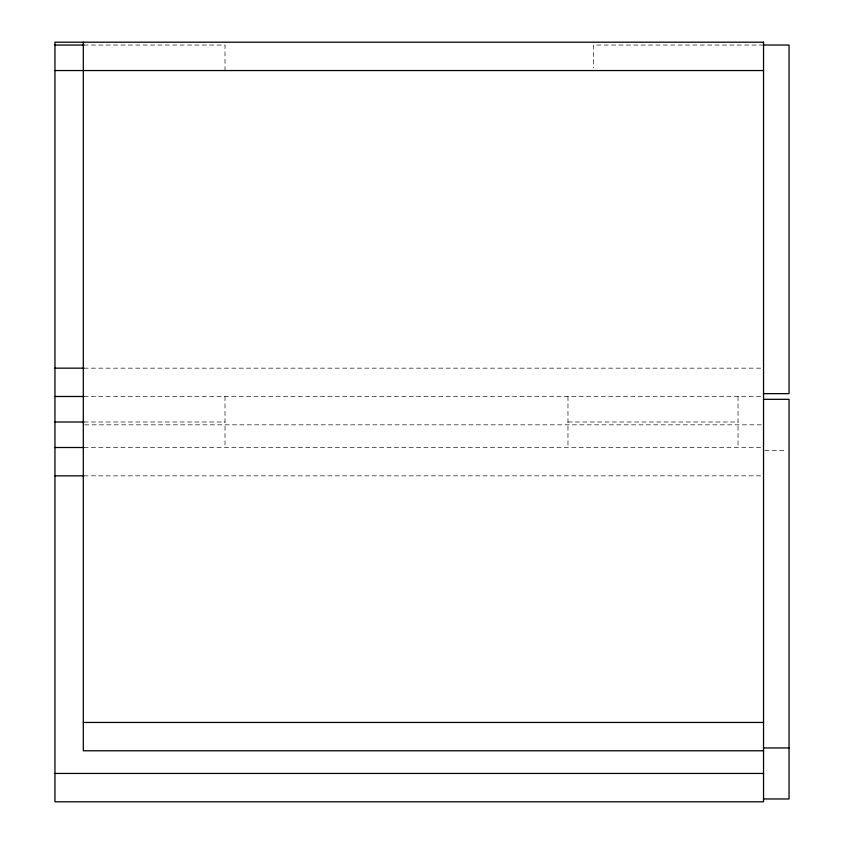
<?xml version="1.0" encoding="UTF-8"?>
<svg xmlns="http://www.w3.org/2000/svg" width="844" height="844" viewBox="0 0 844 844"><rect width="100%" height="100%" fill="white"/><g stroke="black" fill="none" stroke-linecap="round" stroke-linejoin="round"><path stroke-width="0.63" stroke-dasharray="4.22 3.17" d="M83.957 45.038L225.01 45.038L225.01 70.548M763.535 45.038L593.48 45.038L593.48 67.995M83.925 368.153L762.216 368.153M83.925 396.49L763.535 396.49M83.957 422L225.01 422M567.97 422L738.025 422M84.611 424.838L763.535 424.838M83.925 447.51L763.535 447.51M764.812 450.348L786.492 450.348M83.925 475.847L762.216 475.847M738.025 396.49L738.025 447.51M567.97 396.49L567.97 447.51M225.01 396.49L225.01 447.51"/><path stroke-width="1.27" d="M54.955 45.038L83.957 45.038M763.535 45.038L789.045 45.038L789.045 393.652L763.535 393.652M54.955 70.548L763.535 70.548M54.955 368.153L83.925 368.153M54.955 396.49L83.957 396.49M763.535 399.328L789.045 399.328L789.045 798.962L763.535 798.962M54.955 422L83.957 422M54.955 447.51L83.957 447.51M54.955 475.847L83.925 475.847M83.303 722.443L763.535 722.443M763.535 747.953L789.045 747.953M763.535 750.78L83.303 750.78L83.303 42.2M54.955 773.452L763.535 773.452M763.535 42.2L54.955 42.2L54.955 801.8L763.535 801.8L763.535 42.2"/></g></svg>
